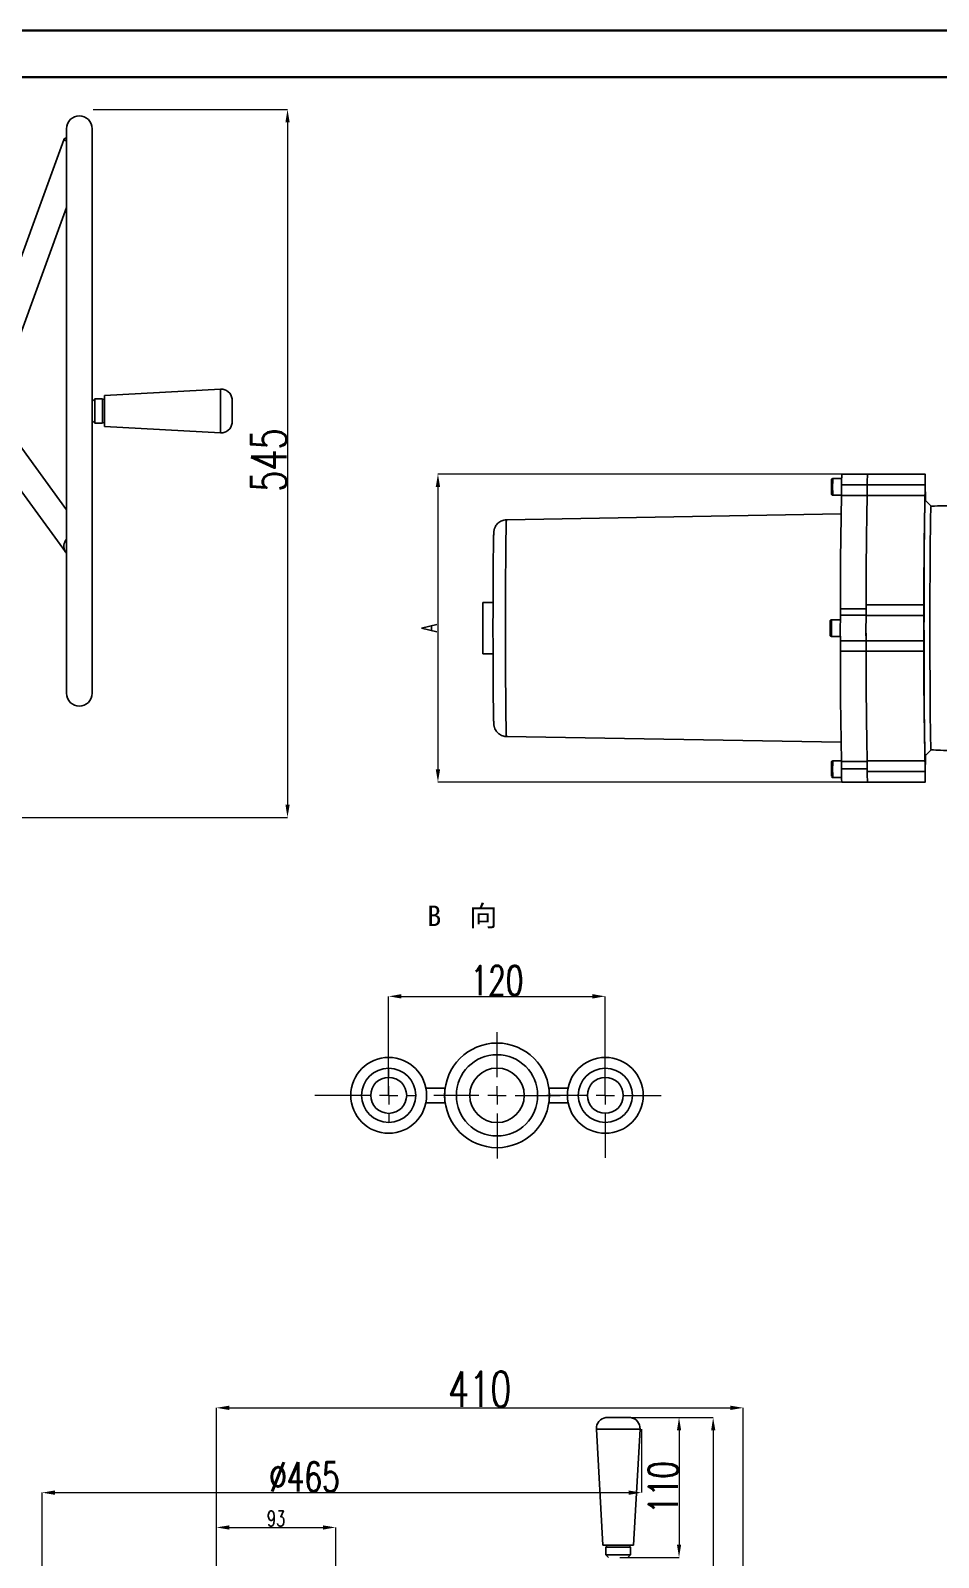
# Model space of a CAD drawing. Header units: millimetres. Extents: x 2055 to 5101, y 917 to 3070.
# Drawn here: x 3318 to 4026, y 1880 to 3070 of the extents above; entities that cross this region are included whole.
import ezdxf

# ---------------------------------------------------------------- set-up
doc = ezdxf.new("R2010")
doc.units = ezdxf.units.MM
doc.linetypes.add('CENTER2', pattern=[28.575, 19.05, -3.175, 3.175, -3.175])
for name, color, linetype, lineweight in [('AM_5', 3, 'Continuous', 25), ('AM_BOR', 7, 'Continuous', 50), ('FORMAT', 7, 'Continuous', 18), ('中心线', 1, 'CENTER2', 13), ('文字', 7, 'Continuous', 13), ('标注', 3, 'Continuous', 13), ('粗实线', 7, 'Continuous', 40)]:
    doc.layers.add(name, color=color, linetype=linetype, lineweight=lineweight)
doc.styles.add('SLDTEXTSTYLE1', font='txt.shx', dxfattribs={"width": 0.7, "bigfont": 'gbcbig.shx'})
doc.styles.add('STYLE1', font='txt.shx', dxfattribs={"width": 0.8, "height": 3, "bigfont": 'hzdx.shx'})
doc.dimstyles.new('SLDDIMSTYLE12$0', dxfattribs={"dimtxt": 12, "dimasz": 10, "dimexe": 0, "dimexo": 0.0625, "dimgap": 0.875, "dimtad": 1, "dimdec": 1, "dimlfac": 1.8, "dimrnd": 1e-09, "dimzin": 12, "dimdsep": 46, "dimtxsty": 'SLDTEXTSTYLE1', "dimcen": 0.09, "dimdle": 8.16, "dimclrd": 3, "dimclre": 3, "dimadec": 0, "dimazin": 3, "dimtfac": 1, "dimtdec": 1, "dimtofl": 0, "dimtmove": 0, "dimatfit": 3, "dimfxl": 0, "dimfrac": 2, "dimtolj": 1, "dimlwd": 5, "dimlwe": 5, "dimarcsym": 0})

# ---------------------------------------------------------------- blocks, each defined once
blk = doc.blocks.new('*D54')
at = {"layer": 'AM_5', "color": 3, "lineweight": 5, "transparency": 16777216}
blk.add_line((3367.3, 3008.7), (3518.6, 3008.7), dxfattribs=at)
at = {"layer": 'AM_5', "color": 3, "linetype": 'Continuous', "lineweight": 5, "transparency": 16777216}
for p, q in [((3518.6, 2998.7), (3518.6, 2466.9)), ((3200.2, 2456.9), (3518.6, 2456.9))]:
    blk.add_line(p, q, dxfattribs=at)
at = {"layer": 'AM_5', "color": 3, "transparency": 16777216}
for points in [[(3517, 2998.7), (3520.3, 2998.7), (3518.6, 3008.7)], [(3517, 2466.9), (3520.3, 2466.9), (3518.6, 2456.9)]]:
    blk.add_solid(points, dxfattribs=at)
at = {"layer": 'Defpoints', "color": 0, "transparency": 16777216}
for p in [(3367.3, 3008.7), (3200.2, 2456.9), (3518.6, 2456.9)]:
    blk.add_point(p, dxfattribs=at)
at = {"layer": 'AM_5', "color": 0, "transparency": 16777216, "insert": (3504, 2735.4), "char_height": 12, "attachment_point": 5, "rotation": 90, "style": 'SLDTEXTSTYLE1'}
blk.add_mtext('\\A1;{\\H2.28571x;545}', dxfattribs=at)
blk = doc.blocks.new('*D76')
at = {"layer": 'AM_5', "color": 3, "lineweight": 5, "transparency": 16777216}
blk.add_line((3950.3, 2724.5), (3635.8, 2724.5), dxfattribs=at)
at = {"layer": 'AM_5', "color": 3, "linetype": 'Continuous', "lineweight": 5, "transparency": 16777216}
for p, q in [((3635.8, 2714.5), (3635.8, 2494.5)), ((3950.3, 2484.5), (3635.8, 2484.5))]:
    blk.add_line(p, q, dxfattribs=at)
at = {"layer": 'AM_5', "color": 3, "transparency": 16777216}
for points in [[(3634.1, 2714.5), (3637.5, 2714.5), (3635.8, 2724.5)], [(3634.1, 2494.5), (3637.5, 2494.5), (3635.8, 2484.5)]]:
    blk.add_solid(points, dxfattribs=at)
at = {"layer": 'Defpoints', "color": 0, "transparency": 16777216}
for p in [(3950.4, 2724.5), (3635.8, 2484.5), (3950.4, 2484.5)]:
    blk.add_point(p, dxfattribs=at)
at = {"layer": 'AM_5', "color": 0, "transparency": 16777216, "insert": (3628.9, 2604.5), "char_height": 12, "attachment_point": 5, "rotation": 90, "style": 'SLDTEXTSTYLE1'}
blk.add_mtext('\\A1;A', dxfattribs=at)
blk = doc.blocks.new('*D65')
at = {"layer": 'Defpoints', "color": 0, "transparency": 16777216}
for p in [(3794.4, 1980.3), (3794.4, 1930.7), (3327.4, 1870.2)]:
    blk.add_point(p, dxfattribs=at)
at = {"layer": '标注', "color": 3, "linetype": 'Continuous', "lineweight": 5, "transparency": 16777216}
for p, q in [((3794.4, 1980.2), (3794.4, 1930.7)), ((3337.4, 1930.7), (3784.4, 1930.7))]:
    blk.add_line(p, q, dxfattribs=at)
at = {"layer": '标注', "color": 3, "lineweight": 5, "transparency": 16777216}
blk.add_line((3327.4, 1870.3), (3327.4, 1930.7), dxfattribs=at)
at = {"layer": '标注', "color": 3, "transparency": 16777216}
for points in [[(3337.4, 1932.4), (3337.4, 1929), (3327.4, 1930.7)], [(3784.4, 1932.4), (3784.4, 1929), (3794.4, 1930.7)]]:
    blk.add_solid(points, dxfattribs=at)
at = {"layer": '标注', "color": 0, "transparency": 16777216, "insert": (3531.8, 1943), "char_height": 10, "attachment_point": 5, "style": 'SLDTEXTSTYLE1'}
blk.add_mtext('\\A1;{\\H2.28571x;%%C465}', dxfattribs=at)
blk = doc.blocks.new('*D67')
at = {"layer": 'AM_5', "color": 3, "lineweight": 5, "transparency": 16777216}
blk.add_line((3463.3, 1557.8), (3463.3, 1996.8), dxfattribs=at)
at = {"layer": 'AM_5', "color": 3, "linetype": 'Continuous', "lineweight": 5, "transparency": 16777216}
for p, q in [((3473.3, 1996.8), (3863.6, 1996.8)), ((3873.6, 1522), (3873.6, 1996.8))]:
    blk.add_line(p, q, dxfattribs=at)
at = {"layer": 'AM_5', "color": 3, "transparency": 16777216}
for points in [[(3473.3, 1998.5), (3473.3, 1995.1), (3463.3, 1996.8)], [(3863.6, 1998.5), (3863.6, 1995.1), (3873.6, 1996.8)]]:
    blk.add_solid(points, dxfattribs=at)
at = {"layer": 'Defpoints', "color": 0, "transparency": 16777216}
for p in [(3873.6, 1996.8), (3463.3, 1557.7), (3873.6, 1522)]:
    blk.add_point(p, dxfattribs=at)
at = {"layer": 'AM_5', "color": 0, "transparency": 16777216, "insert": (3668.4, 2011.4), "char_height": 12, "attachment_point": 5, "style": 'SLDTEXTSTYLE1'}
blk.add_mtext('\\A1;{\\H2.28571x;410}', dxfattribs=at)
blk = doc.blocks.new('*D69')
at = {"layer": 'Defpoints', "color": 0, "transparency": 16777216}
for p in [(3777.4, 1989.2), (3777.4, 1880.2), (3823.6, 1880.2)]:
    blk.add_point(p, dxfattribs=at)
at = {"layer": '标注', "color": 3, "lineweight": 5, "transparency": 16777216}
blk.add_line((3777.4, 1989.2), (3823.6, 1989.2), dxfattribs=at)
at = {"layer": '标注', "color": 3, "linetype": 'Continuous', "lineweight": 5, "transparency": 16777216}
for p, q in [((3823.6, 1979.2), (3823.6, 1890.2)), ((3777.4, 1880.2), (3823.6, 1880.2))]:
    blk.add_line(p, q, dxfattribs=at)
at = {"layer": '标注', "color": 3, "transparency": 16777216}
for points in [[(3822, 1979.2), (3825.3, 1979.2), (3823.6, 1989.2)], [(3822, 1890.2), (3825.3, 1890.2), (3823.6, 1880.2)]]:
    blk.add_solid(points, dxfattribs=at)
at = {"layer": '标注', "color": 0, "transparency": 16777216, "insert": (3811.3, 1934.7), "char_height": 10, "attachment_point": 5, "rotation": 90, "style": 'SLDTEXTSTYLE1'}
blk.add_mtext('\\A1;{\\H2.28571x;110}', dxfattribs=at)
blk = doc.blocks.new('*D71')
at = {"layer": 'AM_5', "color": 3, "lineweight": 5, "transparency": 16777216}
blk.add_line((3777.4, 1989.2), (3850.2, 1989.2), dxfattribs=at)
at = {"layer": 'AM_5', "color": 3, "linetype": 'Continuous', "lineweight": 5, "transparency": 16777216}
for p, q in [((3850.2, 1979.2), (3850.2, 1567.7)), ((3463.3, 1557.7), (3850.2, 1557.7))]:
    blk.add_line(p, q, dxfattribs=at)
at = {"layer": 'AM_5', "color": 3, "transparency": 16777216}
for points in [[(3848.6, 1979.2), (3851.9, 1979.2), (3850.2, 1989.2)], [(3848.6, 1567.7), (3851.9, 1567.7), (3850.2, 1557.7)]]:
    blk.add_solid(points, dxfattribs=at)
at = {"layer": 'Defpoints', "color": 0, "transparency": 16777216}
for p in [(3777.4, 1989.2), (3463.3, 1557.7), (3850.2, 1557.7)]:
    blk.add_point(p, dxfattribs=at)
at = {"layer": 'AM_5', "color": 0, "transparency": 16777216, "insert": (3835.6, 1800.8), "char_height": 12, "attachment_point": 5, "rotation": 90, "style": 'SLDTEXTSTYLE1'}
blk.add_mtext('\\A1;{\\H2.28571x;430}', dxfattribs=at)
blk = doc.blocks.new('*D80')
at = {"layer": 'AM_5', "color": 3, "lineweight": 5, "transparency": 16777216}
blk.add_line((3463.2, 1557.6), (3463.2, 1903.6), dxfattribs=at)
at = {"layer": 'AM_5', "color": 3, "linetype": 'Continuous', "lineweight": 5, "transparency": 16777216}
for p, q in [((3473.2, 1903.6), (3546.2, 1903.6)), ((3556.2, 1860.3), (3556.2, 1903.6))]:
    blk.add_line(p, q, dxfattribs=at)
at = {"layer": 'AM_5', "color": 3, "transparency": 16777216}
for points in [[(3473.2, 1905.2), (3473.2, 1901.9), (3463.2, 1903.6)], [(3546.2, 1905.2), (3546.2, 1901.9), (3556.2, 1903.6)]]:
    blk.add_solid(points, dxfattribs=at)
at = {"layer": 'Defpoints', "color": 0, "transparency": 16777216}
for p in [(3556.2, 1903.6), (3556.2, 1860.2), (3463.2, 1557.6)]:
    blk.add_point(p, dxfattribs=at)
at = {"layer": 'AM_5', "color": 0, "transparency": 16777216, "insert": (3509.7, 1910.5), "char_height": 12, "attachment_point": 5, "style": 'SLDTEXTSTYLE1'}
blk.add_mtext('\\A1;93', dxfattribs=at)
blk = doc.blocks.new('rA3')
at = {"layer": '粗实线'}
for p, q in [((753.38, 421.26), (333.38, 421.26)), ((748.38, 416.26), (358.38, 416.26))]:
    blk.add_line(p, q, dxfattribs=at)
blk = doc.blocks.new('SW_CENTERMARKSYMBOL_14')
at = {"layer": 'FORMAT', "color": 0}
for p, q in [((0, 2), (0, 7)), ((-2, 0), (-7, 0)), ((0, 0), (-1, 0)), ((0, 0), (0, 1)), ((0, 0), (0, -1)), ((0, 0), (1, 0)), ((2, 0), (7, 0)), ((0, -2), (0, -7))]:
    blk.add_line(p, q, dxfattribs=at)
blk = doc.blocks.new('SW_CENTERMARKSYMBOL_15')
at = {"layer": 'FORMAT', "color": 0}
for p, q in [((0, 2), (0, 5)), ((-2, 0), (-6.49, 0)), ((0, 0), (-1, 0)), ((0, 0), (0, 1)), ((0, 0), (0, -1)), ((0, 0), (1, 0)), ((2, 0), (6.2, 0)), ((0, -2), (0, -6.94))]:
    blk.add_line(p, q, dxfattribs=at)
blk = doc.blocks.new('SW_CENTERMARKSYMBOL_16')
at = {"layer": 'FORMAT', "color": 0}
for p, q in [((0, 2), (0, 3)), ((-2, 0), (-8.18, 0)), ((0, 0), (-1, 0)), ((0, 0), (0, 1)), ((0, 0), (0, -1)), ((0, 0), (1, 0)), ((2, 0), (3, 0)), ((0, -2), (0, -3))]:
    blk.add_line(p, q, dxfattribs=at)
blk = doc.blocks.new('*D81')
at = {"layer": 'Defpoints', "color": 0, "transparency": 16777216}
for p in [(3766.2, 2317.5), (3597.4, 2240.3), (3766.2, 2240.3)]:
    blk.add_point(p, dxfattribs=at)
at = {"layer": '标注', "color": 3, "lineweight": 5, "transparency": 16777216}
blk.add_line((3597.4, 2240.4), (3597.4, 2317.5), dxfattribs=at)
at = {"layer": '标注', "color": 3, "linetype": 'Continuous', "lineweight": 5, "transparency": 16777216}
for p, q in [((3607.4, 2317.5), (3756.2, 2317.5)), ((3766.2, 2240.4), (3766.2, 2317.5))]:
    blk.add_line(p, q, dxfattribs=at)
at = {"layer": '标注', "color": 3, "transparency": 16777216}
for points in [[(3607.4, 2319.2), (3607.4, 2315.8), (3597.4, 2317.5)], [(3756.2, 2319.2), (3756.2, 2315.8), (3766.2, 2317.5)]]:
    blk.add_solid(points, dxfattribs=at)
at = {"layer": '标注', "color": 0, "transparency": 16777216, "insert": (3681.8, 2329.8), "char_height": 10, "attachment_point": 5, "style": 'SLDTEXTSTYLE1'}
blk.add_mtext('\\A1;{\\H2.28571x;120}', dxfattribs=at)

msp = doc.modelspace()

# ---------------------------------------------------------------- linework, layer by layer
at = {"color": 7, "linetype": 'Continuous', "lineweight": 25}
for p, q in [((3346.446, 2993.685), (3346.446, 2553.685)), ((3366.446, 2781.185), (3366.446, 2993.685)), ((3344.361, 2985.076), (3288.611, 2831.906)), ((3346.446, 2984.317), (3344.361, 2985.076)), ((3307.405, 2825.066), (3346.446, 2932.329)), ((3466.535, 2790.685), (3375.946, 2785.685)), ((3375.946, 2785.685), (3375.946, 2761.685)), ((3466.535, 2790.685), (3466.535, 2756.685)), ((3368.446, 2783.185), (3366.446, 2781.185)), ((3366.446, 2766.185), (3366.446, 2781.185)), ((3374.446, 2783.185), (3368.446, 2783.185)), ((3368.446, 2783.185), (3368.446, 2764.185)), ((3375.946, 2783.685), (3374.446, 2782.185)), ((3374.446, 2764.185), (3374.446, 2783.185)), ((3475.446, 2783.185), (3475.446, 2764.185)), ((3366.446, 2766.185), (3368.446, 2764.185)), ((3366.446, 2553.685), (3366.446, 2766.185)), ((3368.446, 2764.185), (3374.446, 2764.185)), ((3374.446, 2765.185), (3375.946, 2763.685)), ((3375.946, 2761.685), (3466.535, 2756.685)), ((3346.446, 2696.736), (3306.093, 2752.17)), ((3289.923, 2740.4), (3345.673, 2663.815)), ((3950.297, 2720.983), (3943.368, 2720.983)), ((3950.276, 2716.13), (3970.276, 2716.13)), ((3970.367, 2724.483), (3950.368, 2724.483)), ((4015.274, 2716.13), (3970.276, 2716.13)), ((4015.365, 2724.483), (3970.367, 2724.483)), ((3943.368, 2707.983), (3950.204, 2707.983)), ((3970.2, 2707.926), (3950.201, 2707.926)), ((4015.198, 2707.926), (3970.2, 2707.926)), ((4015.365, 2704.075), (4015.374, 2704.071)), ((4019.947, 2699.407), (4015.374, 2704.071)), ((3949.852, 2693.474), (3689.204, 2688.924)), ((3345.673, 2663.815), (3345.538, 2664.007)), ((3345.676, 2663.811), (3345.918, 2663.542)), ((3678.716, 2624.415), (3670.74, 2624.415)), ((3670.74, 2584.415), (3670.74, 2624.415)), ((3949.406, 2619.437), (3969.4, 2619.437)), ((4014.408, 2622.494), (3969.409, 2622.494)), ((3949.279, 2610.983), (3942.35, 2610.983)), ((3969.34, 2614.483), (3949.35, 2614.483)), ((4014.332, 2614.346), (3969.334, 2614.346)), ((3942.35, 2597.983), (3949.279, 2597.983)), ((3949.334, 2594.619), (3969.334, 2594.619)), ((4014.332, 2594.619), (3969.334, 2594.619)), ((3670.74, 2584.415), (3678.716, 2584.415)), ((3969.409, 2586.471), (3949.41, 2586.471)), ((4014.408, 2586.471), (3969.409, 2586.471)), ((3689.204, 2520.041), (3949.852, 2515.492)), ((3950.204, 2500.983), (3943.368, 2500.983)), ((3950.229, 2500.553), (3970.217, 2500.553)), ((4015.198, 2501.039), (3970.2, 2501.039)), ((4015.374, 2504.894), (4019.947, 2509.558)), ((3943.368, 2487.983), (3950.297, 2487.983)), ((3970.271, 2494.703), (3950.275, 2494.703)), ((4015.274, 2492.835), (3970.276, 2492.835)), ((3950.368, 2484.483), (3970.367, 2484.483)), ((3970.367, 2484.483), (4015.365, 2484.483)), ((3766.712, 1989.192), (3785.712, 1989.192)), ((3759.212, 1980.281), (3764.212, 1889.692)), ((3759.212, 1980.281), (3793.212, 1980.281)), ((3788.212, 1889.692), (3793.212, 1980.281)), ((3764.212, 1889.692), (3788.212, 1889.692)), ((3766.212, 1889.692), (3767.712, 1888.192)), ((3766.712, 1888.192), (3766.712, 1882.192)), ((3776.212, 1888.192), (3766.712, 1888.192)), ((3766.712, 1882.192), (3768.712, 1880.192)), ((3766.712, 1882.192), (3776.212, 1882.192)), ((3785.712, 1888.192), (3776.212, 1888.192)), ((3776.212, 1882.192), (3785.712, 1882.192)), ((3783.712, 1880.192), (3785.712, 1882.192)), ((3784.712, 1888.192), (3786.212, 1889.692)), ((3785.712, 1882.192), (3785.712, 1888.192))]:
    msp.add_line(p, q, dxfattribs=at)
at = {"color": 7, "linetype": 'Continuous', "lineweight": 25, "flags": 128}
for points in [[(4015.456, 2716.13), (4015.452, 2717.939), (4015.444, 2719.626), (4015.434, 2721.134), (4015.421, 2722.408), (4015.407, 2723.405), (4015.391, 2724.09), (4015.374, 2724.439), (4015.356, 2724.439), (4015.339, 2724.09), (4015.323, 2723.405), (4015.308, 2722.408), (4015.296, 2721.134), (4015.286, 2719.626), (4015.278, 2717.939), (4015.274, 2716.13)], [(4015.374, 2504.894), (4015.337, 2504.935), (4015.282, 2505.291), (4015.227, 2506.002), (4015.173, 2507.066), (4015.12, 2508.479), (4015.067, 2510.235), (4015.015, 2512.329), (4014.965, 2514.753), (4014.916, 2517.498), (4014.869, 2520.554), (4014.823, 2523.91), (4014.779, 2527.556), (4014.738, 2531.476), (4014.699, 2535.658), (4014.662, 2540.086), (4014.627, 2544.745), (4014.596, 2549.617), (4014.567, 2554.686), (4014.541, 2559.933), (4014.517, 2565.34), (4014.497, 2570.887), (4014.48, 2576.554), (4014.466, 2582.321), (4014.456, 2588.167), (4014.448, 2594.072), (4014.444, 2600.014), (4014.443, 2605.972), (4014.446, 2611.925), (4014.452, 2617.851), (4014.461, 2623.729), (4014.473, 2629.539), (4014.488, 2635.258), (4014.507, 2640.868), (4014.529, 2646.347), (4014.553, 2651.676), (4014.581, 2656.837), (4014.611, 2661.81), (4014.644, 2666.577), (4014.68, 2671.123), (4014.718, 2675.43), (4014.758, 2679.483), (4014.801, 2683.267), (4014.846, 2686.77), (4014.892, 2689.978), (4014.94, 2692.879), (4014.99, 2695.465), (4015.041, 2697.725), (4015.093, 2699.65), (4015.146, 2701.236), (4015.2, 2702.475), (4015.255, 2703.363), (4015.31, 2703.897), (4015.365, 2704.075), (4015.365, 2704.075)], [(4019.939, 2699.411), (4019.885, 2699.234), (4019.832, 2698.705), (4019.779, 2697.826), (4019.726, 2696.599), (4019.675, 2695.029), (4019.624, 2693.123), (4019.575, 2690.887), (4019.527, 2688.33), (4019.48, 2685.46), (4019.435, 2682.289), (4019.392, 2678.829), (4019.351, 2675.093), (4019.313, 2671.093), (4019.276, 2666.846), (4019.242, 2662.367), (4019.211, 2657.672), (4019.182, 2652.78), (4019.157, 2647.708), (4019.134, 2642.475), (4019.114, 2637.101), (4019.097, 2631.606), (4019.083, 2626.009), (4019.072, 2620.333), (4019.065, 2614.597), (4019.061, 2608.824), (4019.06, 2603.035), (4019.063, 2597.251), (4019.068, 2591.494), (4019.077, 2585.785), (4019.09, 2580.146), (4019.105, 2574.598), (4019.123, 2569.16), (4019.145, 2563.855), (4019.169, 2558.7), (4019.196, 2553.715), (4019.226, 2548.92), (4019.259, 2544.331), (4019.294, 2539.965), (4019.332, 2535.84), (4019.372, 2531.97), (4019.414, 2528.37), (4019.458, 2525.053), (4019.503, 2522.032), (4019.551, 2519.317), (4019.599, 2516.919), (4019.649, 2514.847), (4019.701, 2513.108), (4019.753, 2511.71), (4019.805, 2510.656), (4019.858, 2509.951), (4019.912, 2509.598), (4019.938, 2509.554)], [(3689.204, 2688.924), (3689.166, 2688.824), (3689.116, 2688.382), (3689.066, 2687.588), (3689.016, 2686.445), (3688.968, 2684.958), (3688.92, 2683.134), (3688.873, 2680.98), (3688.828, 2678.505), (3688.785, 2675.72), (3688.743, 2672.636), (3688.703, 2669.266), (3688.665, 2665.624), (3688.63, 2661.726), (3688.597, 2657.588), (3688.566, 2653.227), (3688.538, 2648.661), (3688.513, 2643.91), (3688.491, 2638.994), (3688.472, 2633.933), (3688.456, 2628.749), (3688.443, 2623.463), (3688.433, 2618.097), (3688.427, 2612.674), (3688.423, 2607.217), (3688.423, 2601.748), (3688.427, 2596.291), (3688.433, 2590.868), (3688.443, 2585.502), (3688.456, 2580.216), (3688.472, 2575.032), (3688.491, 2569.971), (3688.513, 2565.055), (3688.538, 2560.304), (3688.566, 2555.738), (3688.597, 2551.377), (3688.63, 2547.239), (3688.665, 2543.341), (3688.703, 2539.699), (3688.743, 2536.329), (3688.785, 2533.245), (3688.828, 2530.46), (3688.873, 2527.985), (3688.92, 2525.831), (3688.968, 2524.007), (3689.016, 2522.52), (3689.066, 2521.377), (3689.116, 2520.583), (3689.166, 2520.141), (3689.204, 2520.041)], [(4015.274, 2492.835), (4015.278, 2491.026), (4015.286, 2489.339), (4015.296, 2487.831), (4015.308, 2486.557), (4015.323, 2485.56), (4015.339, 2484.875), (4015.356, 2484.526), (4015.374, 2484.526), (4015.391, 2484.875), (4015.407, 2485.56), (4015.421, 2486.557), (4015.434, 2487.831), (4015.444, 2489.339), (4015.452, 2491.026), (4015.456, 2492.835)]]:
    msp.add_lwpolyline(points, dxfattribs=at)
at = {"color": 7, "linetype": 'Continuous', "lineweight": 25}
for centre, radius, start, end in [((3356.446, 2993.685), 10, 0, 180), ((3346.24, 2984.392), 2, 84.09849, 160), ((3467.003, 2782.198), 8.5, 6.668652, 93.159195), ((3467.003, 2765.172), 8.5, 266.840805, 353.331348), ((4187.806, 2714.529), 245.5, 178.728381, 181.29461), ((4199.78, 2714.483), 256.495, 178.547876, 181.452124), ((3634.877, 2714.927), 315.401, 358.728174, 0.218627), ((4146.596, 2718.161), 196.33, 178.154952, 180.592763), ((3654.876, 2714.927), 315.401, 358.728174, 0.218627), ((4166.595, 2718.161), 196.33, 178.154952, 180.592763), ((4166.611, 2718.161), 196.346, 178.155053, 180.592661), ((3699.875, 2714.927), 315.401, 358.728174, 0.218627), ((4330.855, 2714.927), 315.401, 179.781373, 181.271826), ((7400.402, 2632.676), 3451.022, 178.750555, 180.219807), ((7212.057, 2635.205), 3242.673, 178.714955, 180.224595), ((7268.128, 2634.686), 3298.741, 178.727786, 180.211765), ((7335.102, 2634.483), 3320.716, 178.732696, 180.206854), ((3837.877, 2699.455), 177.857, 1.385812, 2.729891), ((3352.961, 2668.263), 8.556, 139.592846, 209.828726), ((3816.117, 2618.332), 133.293, 358.34521, 0.474968), ((3661.226, 2621.291), 308.186, 358.708664, 0.223586), ((3706.224, 2621.291), 308.186, 358.708664, 0.223586), ((4192.363, 2604.5), 251.075, 178.750212, 181.258526), ((4197.46, 2604.483), 255.193, 178.540467, 181.459533), ((4429.182, 2604.182), 479.943, 178.770285, 181.141745), ((4449.181, 2604.182), 479.943, 178.770285, 181.141745), ((4500.149, 2604.483), 530.907, 178.935484, 181.064516), ((4545.147, 2604.483), 530.907, 178.935484, 181.064516), ((3641.227, 2587.674), 308.186, 359.776414, 1.291336), ((3661.226, 2587.674), 308.186, 359.776414, 1.291336), ((3706.224, 2587.674), 308.186, 359.776414, 1.291336), ((6996.847, 2572.554), 3047.469, 179.738347, 181.353835), ((7234.033, 2573.964), 3264.647, 179.780486, 181.279964), ((7290.104, 2574.483), 3320.716, 179.793146, 181.267304), ((7257.055, 2573.76), 3242.673, 179.775405, 181.285045), ((3356.446, 2553.685), 10, 180, 0), ((4187.945, 2494.435), 245.64, 178.705888, 181.270605), ((4199.78, 2494.483), 256.495, 178.547876, 181.452124), ((3734.42, 2495.936), 215.859, 359.672841, 1.225678), ((3654.876, 2494.038), 315.401, 359.781373, 1.271826), ((3699.875, 2494.038), 315.401, 359.781373, 1.271826), ((4330.855, 2494.038), 315.401, 178.728174, 180.218627), ((3837.877, 2509.51), 177.857, 357.270109, 358.614188), ((4199.524, 2491.849), 249.265, 179.343899, 181.693424), ((4166.658, 2490.804), 196.393, 179.40763, 181.844656), ((4166.611, 2490.804), 196.346, 179.407339, 181.844947), ((3767.699, 1980.75), 8.5, 96.668652, 183.159195), ((3784.725, 1980.75), 8.5, 356.840805, 83.331348)]:
    msp.add_arc(centre, radius, start, end, dxfattribs=at)
for points, knots in [([(3943.364, 2720.968), (3943.283, 2720.968), (3943.095, 2720.967), (3942.839, 2720.846), (3942.633, 2720.675), (3942.501, 2720.495), (3942.428, 2720.335), (3942.395, 2720.224), (3942.388, 2720.185), (3942.386, 2720.173)], [0, 0, 0, 0, 0.169169804, 0.39343652, 0.577108419, 0.732871127, 0.8619106, 0.95806361, 1, 1, 1, 1]), ([(3942.399, 2708.737), (3942.403, 2708.721), (3942.419, 2708.654), (3942.498, 2708.463), (3942.677, 2708.235), (3942.964, 2708.046), (3943.21, 2707.985), (3943.348, 2707.983), (3943.368, 2707.983)], [0, 0, 0, 0, 0.04773924, 0.20439502, 0.45032148, 0.69195886, 0.95624353, 1, 1, 1, 1]), ([(4094.273, 2692.487), (4094.22, 2692.501), (4091.238, 2693.291), (4085.263, 2694.564), (4076.365, 2696.276), (4067.427, 2697.626), (4058.473, 2698.664), (4049.51, 2699.375), (4040.55, 2699.773), (4031.606, 2699.829), (4024.734, 2699.695), (4020.853, 2699.438), (4019.94, 2699.377)], [0, 0, 0, 0, 0.00222411, 0.12349084, 0.24442156, 0.36502491, 0.48530836, 0.60527831, 0.72494016, 0.84429839, 0.96335663, 1, 1, 1, 1]), ([(3689.202, 2688.886), (3688.837, 2688.883), (3687.879, 2688.874), (3686.358, 2688.505), (3684.707, 2687.83), (3683.205, 2686.86), (3681.946, 2685.689), (3680.988, 2684.438), (3680.343, 2683.278), (3679.934, 2682.278), (3679.685, 2681.462), (3679.533, 2680.796), (3679.436, 2680.223), (3679.361, 2679.61), (3679.311, 2678.994), (3679.267, 2678.247), (3679.226, 2677.283), (3679.199, 2676.565), (3679.185, 2676.065), (3679.184, 2676.051)], [0, 0, 0, 0, 0.03292663, 0.08656886, 0.14023921, 0.19395028, 0.24770651, 0.29593048, 0.33765358, 0.37139184, 0.40221261, 0.43294347, 0.46977184, 0.5229001, 0.62710243, 0.74996047, 0.86055986, 0.99610694, 1, 1, 1, 1]), ([(3679.196, 2676.207), (3679.194, 2676.156), (3679.17, 2675.556), (3679.125, 2673.748), (3679.062, 2670.716), (3679.001, 2666.882), (3678.944, 2662.371), (3678.891, 2657.215), (3678.844, 2651.498), (3678.802, 2645.312), (3678.766, 2638.767), (3678.738, 2631.976), (3678.716, 2625.056), (3678.701, 2618.152), (3678.692, 2611.294), (3678.689, 2604.483), (3678.692, 2597.672), (3678.701, 2590.813), (3678.716, 2583.909), (3678.738, 2576.989), (3678.766, 2570.198), (3678.802, 2563.653), (3678.844, 2557.467), (3678.891, 2551.75), (3678.944, 2546.594), (3679.001, 2542.084), (3679.062, 2538.248), (3679.125, 2535.22), (3679.169, 2533.432), (3679.192, 2532.848), (3679.194, 2532.816)], [0, 0, 0, 0, 0.00351755, 0.04130424, 0.07987412, 0.119053, 0.15864867, 0.19845607, 0.23826347, 0.27785914, 0.31703803, 0.3556079, 0.39339459, 0.43024587, 0.46545002, 0.50065691, 0.53586106, 0.57106795, 0.60791923, 0.64570592, 0.68427579, 0.72345468, 0.76305035, 0.80285775, 0.84266515, 0.88226082, 0.9214397, 0.96000958, 0.99779627, 1, 1, 1, 1]), ([(3345.554, 2664.048), (3345.726, 2663.766), (3345.96, 2663.383), (3346.298, 2663.091), (3346.387, 2663.014)], [0, 0, 0, 0, 0.737094337, 1, 1, 1, 1]), ([(3942.348, 2610.968), (3942.265, 2610.968), (3942.074, 2610.967), (3941.818, 2610.844), (3941.612, 2610.673), (3941.482, 2610.492), (3941.409, 2610.333), (3941.376, 2610.217), (3941.368, 2610.174), (3941.365, 2610.158)], [0, 0, 0, 0, 0.171163067, 0.390583387, 0.570440936, 0.722975047, 0.849237971, 0.943121429, 1, 1, 1, 1]), ([(3941.391, 2598.697), (3941.391, 2598.695), (3941.404, 2598.644), (3941.468, 2598.493), (3941.616, 2598.283), (3941.864, 2598.09), (3942.131, 2597.982), (3942.301, 2597.995), (3942.353, 2597.999)], [0, 0, 0, 0, 0.00386863, 0.1632201, 0.35982567, 0.60803656, 0.88068582, 1, 1, 1, 1]), ([(3679.199, 2532.475), (3679.201, 2532.401), (3679.214, 2531.972), (3679.24, 2531.338), (3679.276, 2530.561), (3679.317, 2529.89), (3679.364, 2529.324), (3679.439, 2528.725), (3679.535, 2528.165), (3679.672, 2527.559), (3679.882, 2526.848), (3680.206, 2526.001), (3680.708, 2524.998), (3681.463, 2523.864), (3682.518, 2522.698), (3683.857, 2521.642), (3685.408, 2520.8), (3687.1, 2520.266), (3688.392, 2520.024), (3689.097, 2520.06), (3689.21, 2520.066)], [0, 0, 0, 0, 0.02346431, 0.13478655, 0.24307522, 0.35006223, 0.45414785, 0.50962288, 0.54602195, 0.57587568, 0.6043978, 0.63538036, 0.67156279, 0.71554689, 0.76661192, 0.82126194, 0.87704021, 0.93311344, 0.98926649, 1, 1, 1, 1]), ([(4019.936, 2509.576), (4022.426, 2509.45), (4027.894, 2509.173), (4036.346, 2509.127), (4045.265, 2509.362), (4054.148, 2509.919), (4062.984, 2510.785), (4071.763, 2511.953), (4080.469, 2513.448), (4086.952, 2514.725), (4090.507, 2515.598), (4091.21, 2515.771)], [0, 0, 0, 0, 0.10420699, 0.22878584, 0.35305157, 0.47700709, 0.60065451, 0.72399513, 0.84702947, 0.9697573, 1, 1, 1, 1]), ([(3943.368, 2500.983), (3943.235, 2500.967), (3943.005, 2500.941), (3942.738, 2500.773), (3942.566, 2500.594), (3942.464, 2500.422), (3942.415, 2500.296), (3942.404, 2500.248), (3942.402, 2500.24)], [0, 0, 0, 0, 0.29666811, 0.51441408, 0.69692138, 0.85110336, 0.97465197, 1, 1, 1, 1]), ([(3942.426, 2488.653), (3942.448, 2488.597), (3942.5, 2488.464), (3942.66, 2488.256), (3942.913, 2488.075), (3943.173, 2487.976), (3943.332, 2487.993), (3943.372, 2487.997)], [0, 0, 0, 0, 0.15361206, 0.36362661, 0.61782327, 0.90301922, 1, 1, 1, 1])]:
    msp.add_open_spline(points, degree=3, knots=knots, dxfattribs=at)
at = {"layer": '粗实线', "color": 7, "linetype": 'ByBlock', "lineweight": 25}
for p, q in [((3641.434, 2246.041), (3626.412, 2246.041)), ((3737.214, 2246.041), (3722.193, 2246.041)), ((3626.376, 2234.441), (3641.459, 2234.441)), ((3722.167, 2234.441), (3737.25, 2234.441))]:
    msp.add_line(p, q, dxfattribs=at)
for centre, radius in [((3681.813, 2240.331), 40.781), ((3597.438, 2240.331), 29.531), ((3597.438, 2240.331), 21.094), ((3681.813, 2240.331), 31.641), ((3681.813, 2240.331), 21.24), ((3766.188, 2240.331), 29.531), ((3766.188, 2240.331), 21.094), ((3597.438, 2240.331), 14.024), ((3766.188, 2240.331), 13.988)]:
    msp.add_circle(centre, radius, dxfattribs=at)
for centre, radius, start, end in [((3597.438, 2240.331), 29.531, 348.495378, 11.148359), ((3681.813, 2240.331), 40.781, 171.95145, 188.304107), ((3681.813, 2240.331), 40.781, 351.695893, 8.04855), ((3766.188, 2240.331), 29.531, 168.851641, 191.504622)]:
    msp.add_arc(centre, radius, start, end, dxfattribs=at)

# ---------------------------------------------------------------- block references
at = {"layer": 'AM_BOR', "xscale": 7.2509765625, "yscale": 7.2509765625, "zscale": 7.2509765625}
msp.add_blockref('rA3', (-362.211, 15.638), dxfattribs=at)
at = {"layer": '中心线', "linetype": 'ByBlock', "xscale": 7.03125, "yscale": 7.03125, "zscale": 7.03125}
for name, p in [('SW_CENTERMARKSYMBOL_14', (3681.813, 2240.331)), ('SW_CENTERMARKSYMBOL_15', (3766.188, 2240.331)), ('SW_CENTERMARKSYMBOL_16', (3597.438, 2240.331))]:
    msp.add_blockref(name, p, dxfattribs=at)

# ---------------------------------------------------------------- texts
at = {"layer": '文字', "insert": (3654.747, 2379.357), "char_height": 16, "width": 240, "attachment_point": 5, "style": 'STYLE1'}
msp.add_mtext('\\pt176;{\\fSimSun|b0|i0|c134|p2;\\W1;B  向}', dxfattribs=at)

# ---------------------------------------------------------------- dimensions: what is measured, and where the dimension line sits
at = {"layer": 'AM_5'}
for base, p1, p2, text, picture, middle in [((3518.636, 2456.868), (3367.263, 3008.746), (3200.16, 2456.868), '{\\H2.28571x;545}', '*D54', (3518.636, 2735.433)), ((3850.225, 1557.692), (3777.381, 1989.192), (3463.256, 1557.692), '{\\H2.28571x;430}', '*D71', (3850.225, 1800.836))]:
    dim = msp.add_linear_dim(base=base, p1=p1, p2=p2, angle=90, text=text, dimstyle='SLDDIMSTYLE12$0', override={"dimlfac": 1}, dxfattribs=at)
    dim.commit()
    dim.dimension.update_dxf_attribs({"geometry": picture, "text_midpoint": middle, "dimtype": 160})
dim = msp.add_linear_dim(base=(3635.786, 2484.483), p1=(3950.368, 2724.483), p2=(3950.368, 2484.483), angle=90, text='A', dimstyle='SLDDIMSTYLE12$0', override={"dimlfac": 1}, dxfattribs=at)
dim.commit()
dim.dimension.update_dxf_attribs({"geometry": '*D76', "text_midpoint": (3628.911, 2604.483)})
dim = msp.add_linear_dim(base=(3873.559, 1996.798), p1=(3463.256, 1557.692), p2=(3873.559, 1521.96), text='{\\H2.28571x;410}', dimstyle='SLDDIMSTYLE12$0', override={"dimlfac": 1}, dxfattribs=at)
dim.commit()
dim.dimension.update_dxf_attribs({"geometry": '*D67', "text_midpoint": (3668.408, 1996.798), "dimtype": 160})
dim = msp.add_linear_dim(base=(3556.212, 1903.582), p1=(3463.227, 1557.55), p2=(3556.212, 1860.192), dimstyle='SLDDIMSTYLE12$0', override={"dimlfac": 1, "dimpost": ''}, dxfattribs=at)
dim.commit()
dim.dimension.update_dxf_attribs({"geometry": '*D80', "text_midpoint": (3509.719, 1910.457)})
at = {"layer": '标注'}
dim = msp.add_linear_dim(base=(3766.188, 2317.499), p1=(3597.438, 2240.331), p2=(3766.188, 2240.331), text='{\\H2.28571x;120}', dimstyle='SLDDIMSTYLE12$0', override={"dimtxt": 10, "dimtdec": 3, "dimtzin": 0}, dxfattribs=at)
dim.commit()
dim.dimension.update_dxf_attribs({"geometry": '*D81', "text_midpoint": (3681.813, 2329.803)})
dim = msp.add_linear_dim(base=(3823.635, 1880.192), p1=(3777.381, 1989.192), p2=(3777.381, 1880.192), angle=90, text='{\\H2.28571x;110}', dimstyle='SLDDIMSTYLE12$0', override={"dimtxt": 10, "dimtdec": 3, "dimtzin": 0}, dxfattribs=at)
dim.commit()
dim.dimension.update_dxf_attribs({"geometry": '*D69', "text_midpoint": (3823.635, 1934.692), "dimtype": 160})
dim = msp.add_linear_dim(base=(3794.381, 1930.686), p1=(3327.381, 1870.192), p2=(3794.381, 1980.281), text='{\\H2.28571x;%%C465}', dimstyle='SLDDIMSTYLE12$0', override={"dimtxt": 10, "dimtdec": 3, "dimtzin": 0}, dxfattribs=at)
dim.commit()
dim.dimension.update_dxf_attribs({"geometry": '*D65', "text_midpoint": (3531.815, 1930.686), "dimtype": 160})

doc.saveas('drawing.dxf')
